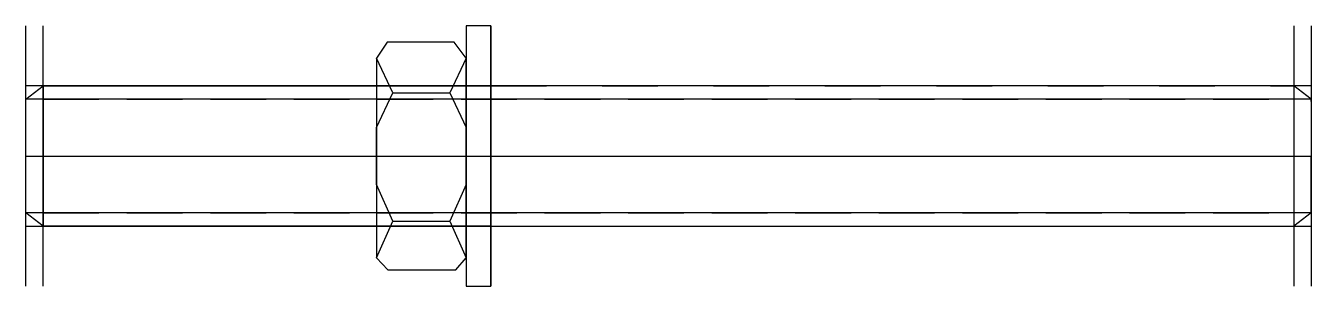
# Model space of a CAD drawing. Extents: x -53 to 94, y -15 to 15.
import ezdxf

# ---------------------------------------------------------------- set-up
doc = ezdxf.new("R2010")
doc.units = 0
doc.linetypes.add('DASHED', pattern=[12.7, 6.35, -6.35])
doc.linetypes.add('HIDDEN', pattern=[9.525, 6.35, -3.175])
doc.layers.get('0').update_dxf_attribs({"linetype": 'CONTINUOUS'})

msp = doc.modelspace()

# ---------------------------------------------------------------- linework, layer by layer
at = {"linetype": 'CONTINUOUS'}
for p, q in [((-53, -14.86), (-53, 14.86)), ((-51, -14.86), (-51, 14.86)), ((0, 14.86), (-2.79, 14.86)), ((-2.79, 14.86), (-2.79, 0)), ((0, 14.86), (0, -14.86)), ((0, -14.86), (0, 14.86)), ((91.54, 14.86), (91.54, -14.86)), ((93.54, 14.86), (93.54, -14.86)), ((-11.78, 13), (-13, 11.14)), ((-4.16, 13), (-11.78, 13)), ((-2.79, 11.14), (-4.16, 13)), ((-11.14, 7.2), (-13, 11.14)), ((-13, 11.14), (-13, -11.61)), ((-2.79, 11.14), (-4.64, 7.2)), ((-2.79, 0), (-2.79, 11.14)), ((93.54, 8), (-53, 8)), ((-53, 6.5), (-51, 8)), ((-51, 8), (0, 8)), ((-51, 8), (-51, -8)), ((93.54, 6.5), (-53, 6.5)), ((-53, -6.5), (-53, 6.5)), ((-13, 3.25), (-11.14, 7.2)), ((-11.14, 7.2), (-4.64, 7.2)), ((-4.64, 7.2), (-2.79, 3.25)), ((-13, -3.25), (-13, 3.25)), ((-2.79, 3.25), (-2.79, -3.25)), ((-53, 0), (93.54, 0)), ((-2.79, -11.61), (-2.79, 0)), ((-2.79, 0), (-2.79, -14.86)), ((-11.14, -7.43), (-13, -3.25)), ((-2.79, -3.25), (-4.64, -7.43)), ((93.54, -6.5), (-53, -6.5)), ((-51, -8), (-53, -6.5)), ((-53, -8), (93.54, -8)), ((0, -8), (-51, -8)), ((-13, -11.61), (-11.14, -7.43)), ((-11.14, -7.43), (-4.64, -7.43)), ((-4.64, -7.43), (-2.79, -11.61)), ((-13, -11.61), (-11.72, -13)), ((-3.99, -13), (-2.79, -11.61)), ((-11.72, -13), (-3.99, -13)), ((-2.79, -14.86), (0, -14.86))]:
    msp.add_line(p, q, dxfattribs=at)
at = {"linetype": 'DASHED'}
for p, q in [((0, 8), (91.54, 8)), ((93.54, 6.5), (91.54, 8)), ((91.54, 8), (91.54, -8)), ((93.54, -6.5), (93.54, 6.5)), ((93.54, -6.5), (91.54, -8)), ((0, -8), (91.54, -8))]:
    msp.add_line(p, q, dxfattribs=at)
at = {"linetype": 'HIDDEN'}
for p, q in [((-51, 6.5), (91.54, 6.5)), ((-51, -6.5), (91.54, -6.5))]:
    msp.add_line(p, q, dxfattribs=at)

doc.saveas('drawing.dxf')
